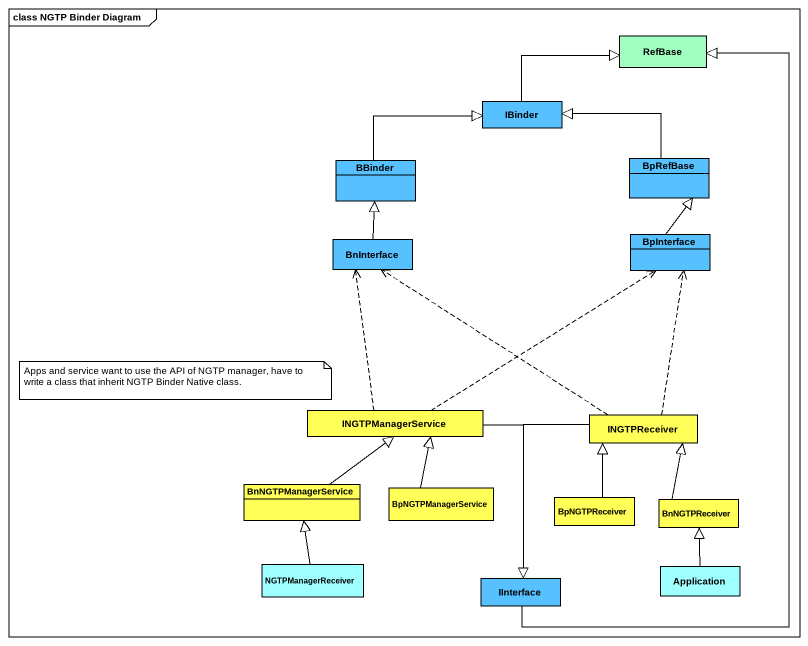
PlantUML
@startuml
mainframe class NGTP Binder Diagram
hide circle
hide empty members
class RefBase #A0FFC0
class IBinder #57C0FF
class BpRefBase #57C0FF
class BBinder #57C0FF
class BnInterface #57C0FF
class BpInterface #57C0FF
class INGTPManagerService #FFFF57
class INGTPReceiver #FFFF57
class BnNGTPManagerService #FFFF57
class BpNGTPManagerService #FFFF57
class BpNGTPReceiver #FFFF57
class BnNGTPReceiver #FFFF57
class NGTPManagerReceiver #A0FFFF
class IInterface #57C0FF
class Application #A0FFFF
IBinder -right-|> RefBase
BpRefBase -left-|> IBinder
BBinder -right-|> IBinder
BnInterface -up-|> BBinder
BpInterface -up-|> BpRefBase
INGTPManagerService .up.> BnInterface
INGTPManagerService .up.> BpInterface
INGTPManagerService --|> IInterface
INGTPReceiver .up.> BnInterface
INGTPReceiver .up.> BpInterface
INGTPReceiver --|> IInterface
BnNGTPManagerService -up-|> INGTPManagerService
BpNGTPManagerService -up-|> INGTPManagerService
BpNGTPReceiver -up-|> INGTPReceiver
BnNGTPReceiver -up-|> INGTPReceiver
NGTPManagerReceiver -up-|> BnNGTPManagerService
IInterface -up-|> RefBase
Application -up-|> BnNGTPReceiver
note as N1
  Apps and service want to use the API of NGTP manager, have to write a class that inherit NGTP Binder Native class.
end note
@enduml
